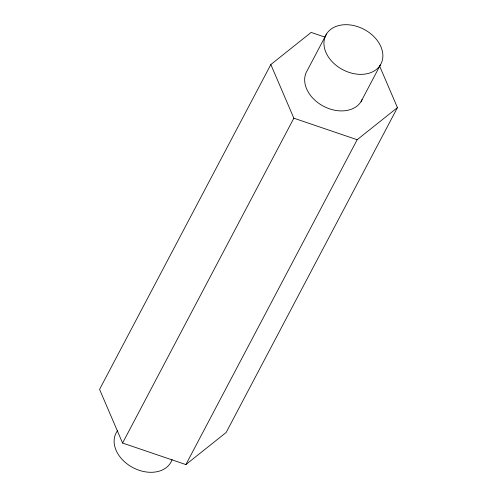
<?xml version="1.0" encoding="UTF-8"?>
<svg xmlns="http://www.w3.org/2000/svg" width="497" height="497" viewBox="0 0 497 497"><rect width="100%" height="100%" fill="white"/><g stroke="black" fill="none" stroke-linecap="round" stroke-linejoin="round"><path stroke-width="0.75" d="M324.945 37.126L311.122 32.423L270.834 64.542L99.562 389.393L122.579 443.044L185.878 464.577L226.166 432.458L397.438 107.607L379.571 65.958M326.467 34.069L307.196 70.611A31.081 22.806 27.8 0 0 323.504 106.246A31.081 22.806 27.8 0 0 362.12 99.562M122.579 443.044L293.851 118.193L270.834 64.542M361.077 101.537L380.342 64.995A31.081 22.806 27.8 0 0 350.298 24.962A31.081 22.806 27.8 0 0 329.573 58.634A31.081 22.806 27.8 0 0 380.342 64.995M185.878 464.577L357.157 139.725L397.438 107.607M293.851 118.193L357.157 139.725M172.124 459.557A31.081 22.806 27.8 0 1 132.972 467.646A31.081 22.806 27.8 0 1 117.491 430.775"/></g></svg>
